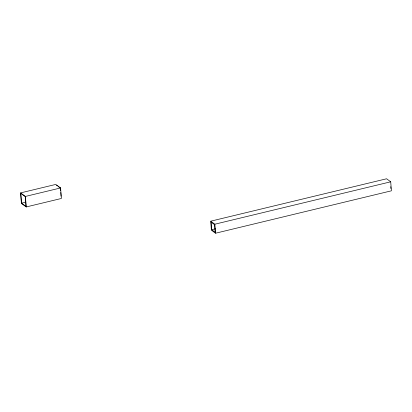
<?xml version="1.0" encoding="UTF-8"?>
<svg xmlns="http://www.w3.org/2000/svg" width="412" height="412" viewBox="0 0 412 412"><rect width="100%" height="100%" fill="white"/><g stroke="black" fill="none" stroke-linecap="round" stroke-linejoin="round"><path stroke-width="0.62" d="M20.6 192.898L55.775 184.422L60.6 187.954L61.393 198.471L26.219 206.948L21.393 203.415L20.6 192.898L25.431 196.431L26.219 206.948M25.431 196.431L60.6 187.954M21.537 203.168L26.018 206.448L25.287 196.684L20.801 193.403L21.537 203.168L25.853 202.127M210.717 221.182L386.585 178.777L390.72 181.805L391.4 190.818L215.533 233.223L211.392 230.195L210.717 221.182L214.853 224.205L215.533 233.223M214.853 224.205L390.72 181.805M211.68 229.695L215.131 232.219L214.564 224.705L211.119 222.181L211.68 229.695L215.425 228.794M56.475 185.287L57.469 186.013M58.463 186.744L60.456 188.202L60.641 190.643M390.761 186.688L390.906 188.567M60.78 192.476L61.053 196.138"/></g></svg>
